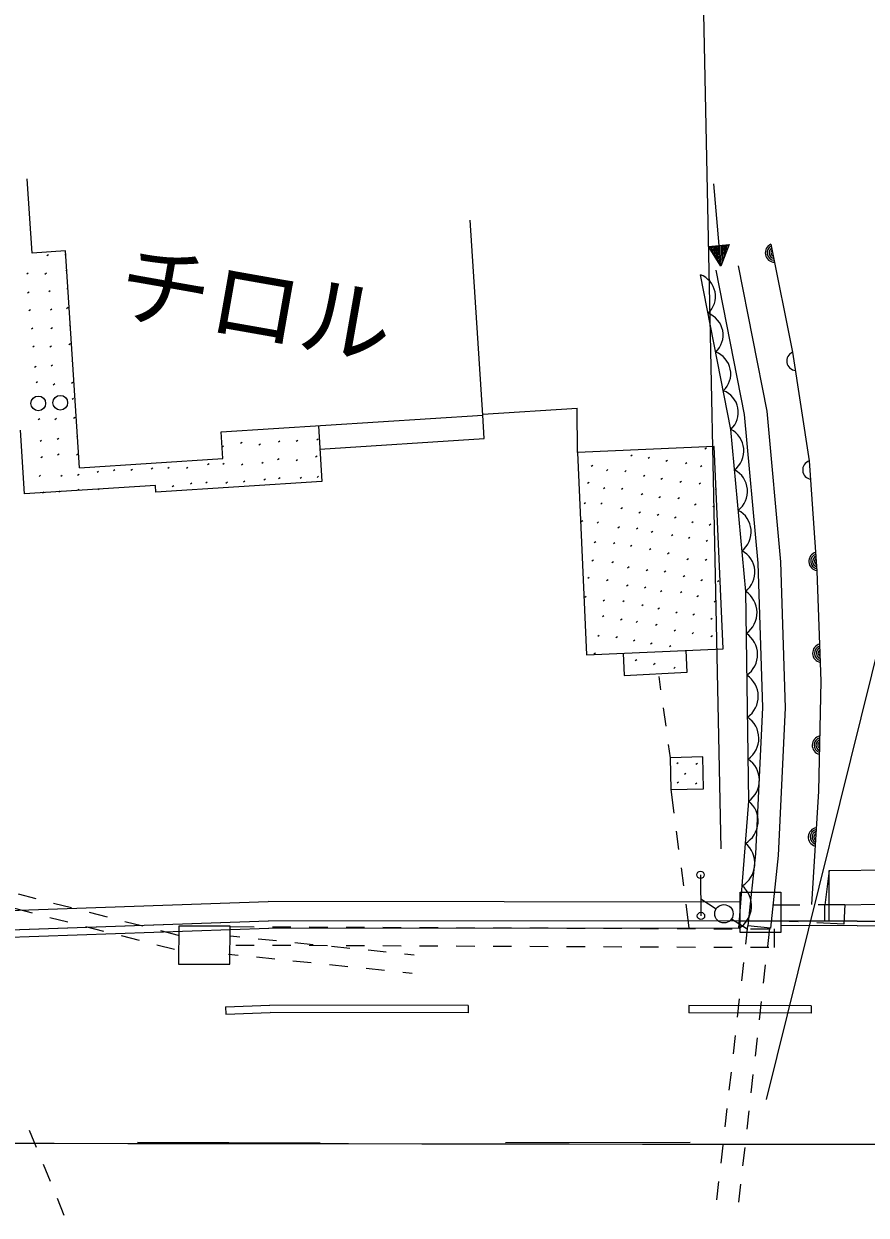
# Model space of a CAD drawing. Units: millimetres, scale not verified. Extents: x 40000 to 680000, y 20000 to 380000.
# Drawn here: x 108908 to 131816, y 283872 to 316291 of the extents above; entities that cross this region are included whole.
import ezdxf
from ezdxf.enums import TextEntityAlignment as Align

# ---------------------------------------------------------------- set-up
doc = ezdxf.new("R2010")
doc.units = ezdxf.units.MM
doc.header["$LTSCALE"] = 1000
doc.linetypes.add('CHAIN', pattern=[18.5, 12, -1.5, 3.5, -1.5])
for name, color, linetype, lineweight in [('M-BGD', 7, 'Continuous', 25), ('M-BMK', 2, 'CHAIN', 13), ('M-STR-HTXT', 7, 'Continuous', 13), ('M-STR-STR1', 1, 'Continuous', 25), ('M-STR-STRC', 7, 'Continuous', 25)]:
    doc.layers.add(name, color=color, linetype=linetype, lineweight=lineweight)
doc.styles.add('ＭＳ ゴシック', font='')
doc.styles.get('ＭＳ ゴシック').set_extended_font_data('MS Gothic')

msp = doc.modelspace()

# ---------------------------------------------------------------- linework, layer by layer
at = {"layer": 'M-BGD'}
for p, q in [((109132, 310054), (109002, 312075)), ((127665, 311941), (127812, 310260)), ((121390, 305643), (121050, 310951)), ((127532, 310235), (128092, 310284)), ((127795, 309806), (127756, 310255)), ((127839, 309735), (127793, 310258)), ((127876, 309738), (127831, 310261)), ((128092, 310284), (127861, 309699)), ((127907, 309816), (127868, 310264)), ((127938, 309894), (127905, 310268)), ((127969, 309972), (127943, 310271)), ((128000, 310050), (127980, 310274)), ((128031, 310128), (128017, 310278)), ((128061, 310206), (128055, 310281)), ((110044, 310112), (109132, 310054)), ((109535, 309985), (109576, 310013)), ((110020, 310005), (110049, 310026)), ((110422, 304213), (110044, 310112)), ((127861, 309699), (127532, 310235)), ((127576, 310164), (127569, 310238)), ((127620, 310092), (127607, 310242)), ((127664, 310021), (127644, 310245)), ((127707, 309949), (127681, 310248)), ((127751, 309878), (127719, 310251)), ((108987, 309486), (109028, 309515)), ((109483, 309482), (109524, 309511)), ((110051, 309583), (110076, 309601)), ((109008, 308968), (109049, 308997)), ((109585, 309004), (109626, 309033)), ((110076, 309071), (110109, 309094)), ((109047, 308486), (109088, 308515)), ((109629, 308508), (109670, 308537)), ((110070, 308548), (110111, 308577)), ((109113, 307988), (109154, 308017)), ((109645, 308002), (109686, 308031)), ((110152, 308077), (110173, 308092)), ((109150, 307499), (109191, 307528)), ((109619, 307504), (109660, 307533)), ((110136, 307565), (110177, 307594)), ((109650, 306981), (109691, 307010)), ((110211, 307093), (110236, 307110)), ((109201, 306946), (109242, 306975)), ((109240, 306532), (109281, 306560)), ((109707, 306471), (109748, 306500)), ((110202, 306512), (110243, 306540)), ((110219, 306073), (110260, 306101)), ((121388, 305670), (123952, 305834)), ((123965, 304625), (123952, 305834)), ((109299, 305525), (109340, 305554)), ((109754, 305528), (109795, 305557)), ((110263, 305556), (110304, 305585)), ((114276, 305187), (121390, 305643)), ((121431, 305003), (121390, 305643)), ((108927, 303502), (108816, 305236)), ((110353, 305062), (110367, 305072)), ((114323, 304463), (114276, 305187)), ((116918, 305356), (117015, 303835)), ((109352, 304937), (109393, 304966)), ((109817, 304987), (109858, 305016)), ((114302, 304781), (114340, 304808)), ((114804, 304881), (114845, 304909)), ((115299, 304834), (115340, 304862)), ((115833, 304917), (115874, 304946)), ((116317, 304931), (116358, 304960)), ((116872, 304969), (116913, 304997)), ((116959, 304716), (121431, 305003)), ((127430, 304729), (127471, 304757)), ((109375, 304490), (109416, 304518)), ((109824, 304562), (109865, 304590)), ((110345, 304559), (110386, 304588)), ((110422, 304213), (114323, 304463)), ((115808, 304433), (115849, 304462)), ((116313, 304408), (116354, 304436)), ((116842, 304509), (116883, 304538)), ((125415, 304538), (125456, 304567)), ((125886, 304474), (125927, 304502)), ((126372, 304387), (126413, 304416)), ((110900, 304093), (110941, 304121)), ((111344, 304133), (111385, 304162)), ((111819, 304147), (111860, 304175)), ((112372, 304185), (112413, 304213)), ((112823, 304200), (112864, 304228)), ((113330, 304202), (113371, 304231)), ((113907, 304301), (113948, 304329)), ((114318, 304306), (114359, 304334)), ((114827, 304288), (114868, 304316)), ((115379, 304332), (115420, 304361)), ((124338, 304255), (124379, 304284)), ((124750, 304131), (124791, 304160)), ((125252, 304104), (125293, 304133)), ((126901, 304325), (126941, 304353)), ((127307, 304241), (127348, 304270)), ((109325, 303977), (109366, 304006)), ((109911, 303978), (109951, 304007)), ((110370, 304006), (110411, 304035)), ((117015, 303835), (112498, 303546)), ((113439, 303776), (113480, 303804)), ((113857, 303801), (113898, 303829)), ((114404, 303795), (114445, 303824)), ((114881, 303826), (114922, 303855)), ((115437, 303882), (115478, 303910)), ((115838, 303914), (115879, 303943)), ((116422, 303930), (116463, 303958)), ((116883, 303949), (116924, 303978)), ((124240, 303795), (124281, 303823)), ((125760, 303979), (125801, 304008)), ((126235, 303900), (126276, 303929)), ((126749, 303822), (126790, 303850)), ((127272, 303770), (127313, 303799)), ((112486, 303730), (108927, 303502)), ((109418, 303526), (109459, 303554)), ((109856, 303558), (109897, 303587)), ((110369, 303597), (110410, 303626)), ((110938, 303621), (110953, 303632)), ((112498, 303546), (112486, 303730)), ((112943, 303699), (112984, 303727)), ((124669, 303646), (124709, 303675)), ((125161, 303629), (125202, 303658)), ((125698, 303480), (125739, 303509)), ((127719, 303608), (127734, 303618)), ((124146, 303240), (124187, 303269)), ((124598, 303223), (124639, 303252)), ((125145, 303100), (125186, 303129)), ((126179, 303399), (126220, 303428)), ((126698, 303370), (126739, 303399)), ((127149, 303201), (127190, 303229)), ((127650, 303154), (127691, 303182)), ((125637, 302986), (125678, 303014)), ((126133, 302919), (126174, 302948)), ((126606, 302851), (126647, 302879)), ((124065, 302747), (124106, 302775)), ((124497, 302707), (124538, 302736)), ((125065, 302579), (125106, 302608)), ((125567, 302547), (125608, 302576)), ((125972, 302455), (126013, 302483)), ((127072, 302719), (127113, 302748)), ((127547, 302652), (127588, 302681)), ((124419, 302178), (124460, 302207)), ((124942, 302153), (124983, 302181)), ((126521, 302364), (126562, 302393)), ((126981, 302291), (127022, 302320)), ((127460, 302214), (127501, 302243)), ((125406, 302077), (125447, 302106)), ((125922, 301987), (125963, 302016)), ((126417, 301873), (126458, 301902)), ((124356, 301678), (124397, 301707)), ((124899, 301633), (124940, 301662)), ((125327, 301491), (125368, 301520)), ((126939, 301710), (126980, 301739)), ((127441, 301696), (127482, 301725)), ((124245, 301207), (124286, 301236)), ((125837, 301413), (125878, 301442)), ((126325, 301380), (126366, 301409)), ((126840, 301254), (126881, 301283)), ((124758, 301142), (124799, 301171)), ((125298, 300998), (125339, 301027)), ((125783, 300946), (125824, 300975)), ((126220, 300846), (126261, 300875)), ((127323, 301144), (127364, 301173)), ((127770, 301116), (127811, 301145)), ((124162, 300691), (124203, 300720)), ((124660, 300590), (124701, 300619)), ((125196, 300567), (125237, 300595)), ((126766, 300815), (126807, 300844)), ((127211, 300711), (127252, 300739)), ((127681, 300566), (127722, 300594)), ((125713, 300464), (125754, 300493)), ((126150, 300374), (126191, 300402)), ((126639, 300259), (126680, 300288)), ((127102, 300210), (127143, 300239)), ((124642, 300162), (124683, 300191)), ((125135, 300074), (125176, 300103)), ((125559, 300003), (125600, 300032)), ((126088, 299924), (126129, 299952)), ((127587, 300093), (127628, 300122)), ((124515, 299625), (124556, 299654)), ((125010, 299588), (125051, 299617)), ((126592, 299774), (126633, 299803)), ((127083, 299696), (127124, 299725)), ((127595, 299619), (127636, 299648)), ((125488, 299503), (125529, 299532)), ((125952, 299418), (125993, 299447)), ((126467, 299343), (126508, 299371)), ((127025, 299241), (127029, 299244)), ((124413, 299146), (124454, 299174)), ((125205, 299161), (125235, 298559)), ((125536, 298965), (125577, 298994)), ((126036, 298860), (126077, 298889)), ((126583, 298751), (126624, 298780)), ((126176, 298535), (126226, 298170)), ((126295, 297675), (126364, 297179)), ((126433, 296684), (126483, 296320)), ((126663, 296160), (126703, 296189)), ((127188, 296142), (127229, 296171)), ((126675, 295637), (126716, 295666)), ((126873, 295872), (126914, 295900)), ((126503, 295453), (126587, 294813)), ((127174, 295612), (127215, 295640)), ((126651, 294318), (126716, 293822)), ((126781, 293326), (126846, 292830)), ((127310, 293135), (127323, 292015)), ((130810, 293251), (130691, 292311)), ((130810, 293251), (135810, 293315)), ((130814, 291870), (130810, 293251)), ((108750, 292612), (109234, 292488)), ((127317, 292481), (127737, 292209)), ((128392, 291562), (128393, 292662)), ((128393, 292662), (129493, 292661)), ((129493, 292661), (129492, 291561)), ((108261, 292150), (115554, 292405)), ((108650, 292224), (109135, 292100)), ((109718, 292364), (110203, 292240)), ((110687, 292116), (111171, 291992)), ((128393, 292392), (115554, 292405)), ((126911, 292335), (126995, 291695)), ((129281, 292315), (130009, 292320)), ((130509, 292323), (131237, 292328)), ((130692, 291869), (130691, 292311)), ((130813, 292313), (135812, 292377)), ((131237, 292328), (131204, 291794)), ((108270, 291630), (115563, 291885)), ((108279, 291631), (115563, 291885)), ((109619, 291976), (110103, 291852)), ((111656, 291868), (112140, 291743)), ((128393, 291872), (115563, 291885)), ((128393, 291872), (115563, 291885)), ((128156, 291937), (128576, 291665)), ((129493, 291871), (128393, 291872)), ((129970, 291851), (129236, 291885)), ((131567, 291869), (129493, 291871)), ((131204, 291794), (130470, 291828)), ((131567, 291869), (134726, 291881)), ((108277, 291430), (115567, 291685)), ((110588, 291728), (111072, 291604)), ((111556, 291480), (112041, 291356)), ((112624, 291619), (113109, 291495)), ((113123, 291738), (113119, 290705)), ((114518, 291732), (113123, 291738)), ((114514, 290700), (114518, 291732)), ((114527, 291474), (114786, 291447)), ((114528, 291724), (115172, 291721)), ((128392, 291672), (115567, 291685)), ((115672, 291719), (116172, 291717)), ((116672, 291715), (117172, 291713)), ((117672, 291710), (118172, 291708)), ((118672, 291706), (119172, 291704)), ((119672, 291702), (120172, 291700)), ((120672, 291697), (121172, 291695)), ((121672, 291693), (122172, 291691)), ((122672, 291689), (123172, 291687)), ((123672, 291684), (124172, 291682)), ((124672, 291680), (125172, 291678)), ((125672, 291676), (126172, 291674)), ((126672, 291672), (127172, 291669)), ((127672, 291667), (128172, 291665)), ((129492, 291561), (128392, 291562)), ((128542, 291246), (128598, 291743)), ((129215, 291684), (128599, 291749)), ((128672, 291663), (129172, 291661)), ((129138, 291179), (129194, 291676)), ((129317, 291660), (129315, 291160)), ((131568, 291749), (129492, 291751)), ((131568, 291749), (133249, 291755)), ((112525, 291232), (113010, 291108)), ((114670, 291223), (115170, 291221)), ((115284, 291396), (115781, 291345)), ((115670, 291219), (116170, 291217)), ((116278, 291293), (116776, 291242)), ((116670, 291215), (117170, 291213)), ((117273, 291191), (117771, 291140)), ((117670, 291210), (118170, 291208)), ((118670, 291206), (119170, 291204)), ((119670, 291202), (120170, 291200)), ((120670, 291197), (121170, 291195)), ((121670, 291193), (122170, 291191)), ((122670, 291189), (123170, 291187)), ((123670, 291185), (124170, 291182)), ((124670, 291180), (125170, 291178)), ((125670, 291176), (126170, 291174)), ((126670, 291172), (127170, 291169)), ((127670, 291167), (128170, 291165)), ((128670, 291163), (129170, 291161)), ((114476, 290977), (114735, 290950)), ((115232, 290899), (115730, 290847)), ((118268, 291088), (118765, 291037)), ((119263, 290986), (119522, 290959)), ((113119, 290705), (114514, 290700)), ((116227, 290796), (116725, 290745)), ((117222, 290694), (117719, 290642)), ((118217, 290591), (118714, 290540)), ((119211, 290489), (119471, 290462)), ((128430, 290252), (128486, 290749)), ((129026, 290185), (129082, 290682)), ((114393, 289543), (115602, 289585)), ((114393, 289543), (114400, 289343)), ((120993, 289580), (115602, 289585)), ((120993, 289580), (120992, 289380)), ((126993, 289574), (126992, 289374)), ((130322, 289570), (126993, 289574)), ((128318, 289259), (128374, 289755)), ((128914, 289191), (128970, 289688)), ((130322, 289570), (130322, 289370)), ((114400, 289343), (115606, 289385)), ((120992, 289380), (115606, 289385)), ((130322, 289370), (126992, 289374)), ((128205, 288265), (128261, 288762)), ((128802, 288198), (128858, 288694)), ((128093, 287271), (128149, 287768)), ((128689, 287204), (128745, 287701)), ((127981, 286278), (128037, 286774)), ((128577, 286210), (128633, 286707)), ((127869, 285284), (127925, 285781)), ((128465, 285217), (128521, 285713)), ((127757, 284290), (127813, 284787)), ((128353, 284223), (128409, 284720))]:
    msp.add_line(p, q, dxfattribs=at)
for points in [[(129224, 310294), (129813, 307353), (130267, 304396), (130475, 301397), (130587, 298406), (130520, 295411), (130325, 292327)], [(128335, 309707), (129112, 305752), (129489, 301652), (129614, 297681), (129422, 293661), (129215, 291684)], [(128351, 291682), (128621, 295140), (128540, 300847), (128138, 305256), (127309, 309463)], [(127726, 309587), (128497, 305663), (128870, 301613), (128994, 297686), (128804, 293708), (128599, 291749)], [(125235, 298559), (126948, 298645), (126919, 299236)]]:
    msp.add_lwpolyline(points, dxfattribs=at)
for points in [[(123965, 304625), (124207, 299117), (127924, 299280), (127683, 304788)], [(126483, 296320), (126503, 295453), (127392, 295473), (127373, 296340)], [(113123, 291738), (113119, 290705), (114514, 290700), (114518, 291732)]]:
    msp.add_lwpolyline(points, close=True, dxfattribs=at)
for centre, radius in [((109301, 305962), 200), ((109899, 305980), 200), ((127310, 293135), 100), ((127323, 292015), 100), ((127947, 292073), 250)]:
    msp.add_circle(centre, radius, dxfattribs=at)
for centre, radius, start, end in [((129328, 310060), 256, 114.0143, 268.6535), ((129328, 310060), 205, 117.2596, 265.4082), ((129328, 310060), 154, 122.794, 259.8737), ((129328, 310060), 102, 134.6173, 248.0505), ((127090, 308873), 629, 312.6656, 69.6241), ((127297, 307822), 629, 312.6656, 69.6241), ((127504, 306770), 629, 312.6656, 69.6241), ((129910, 307116), 256, 112.213, 266.8523), ((127711, 305718), 629, 312.6656, 69.6241), ((127829, 304672), 660, 308.2903, 62.1407), ((127930, 303570), 660, 308.2903, 62.1407), ((130344, 304152), 256, 107.5158, 262.155), ((128030, 302468), 660, 308.2903, 62.1407), ((128131, 301366), 660, 308.2903, 62.1407), ((130513, 301664), 256, 106.6515, 261.2907), ((130513, 301664), 205, 109.8968, 258.0454), ((130513, 301664), 154, 115.4313, 252.511), ((130513, 301664), 102, 127.2545, 240.6877), ((128155, 300271), 693, 305.3639, 56.2634), ((128171, 299129), 693, 305.3639, 56.2634), ((130615, 299165), 256, 104.8176, 259.4569), ((130615, 299165), 205, 108.0629, 256.2116), ((130615, 299165), 154, 113.5974, 250.6771), ((130615, 299165), 102, 125.4206, 238.8539), ((128188, 297988), 693, 305.3639, 56.2634), ((128204, 296846), 693, 305.3639, 56.2634), ((130604, 296662), 256, 101.3976, 256.0368), ((130604, 296662), 205, 104.6429, 252.7915), ((130604, 296662), 154, 110.1773, 247.2571), ((130604, 296662), 102, 122.0006, 235.4338), ((128220, 295705), 693, 305.3639, 56.2634), ((128170, 294595), 707, 300.6775, 50.3973), ((130497, 294163), 256, 99.0698, 253.709), ((130497, 294163), 205, 102.3151, 250.4637), ((130497, 294163), 154, 107.8495, 244.9293), ((130497, 294163), 102, 119.6728, 233.106), ((128081, 293443), 707, 300.6775, 50.3973), ((127991, 292290), 707, 300.6775, 50.3973)]:
    msp.add_arc(centre, radius, start, end, dxfattribs=at)
at = {"layer": 'M-BMK'}
msp.add_lwpolyline([(107735, 285832), (109735, 285829), (111735, 285826), (113735, 285824), (115735, 285821), (117735, 285819), (119735, 285816), (121735, 285813), (123735, 285811), (125735, 285808), (127735, 285806), (129735, 285803), (131735, 285801), (133735, 285798), (135735, 285795), (137735, 285793), (138879, 285791), (140879, 285789), (142879, 285786), (144879, 285784), (146879, 285781), (148879, 285778), (150879, 285776), (151560, 285775)], dxfattribs=at)
at = {"layer": 'M-STR-HTXT'}
for p, q in [((127874, 293842), (126746, 347995)), ((129109, 287023), (135583, 313203))]:
    msp.add_line(p, q, dxfattribs=at)
at = {"layer": 'M-STR-STR1'}
for p, q in [((109057, 286188), (109245, 285724)), ((109434, 285261), (109622, 284798)), ((109811, 284335), (109999, 283872))]:
    msp.add_line(p, q, dxfattribs=at)
at = {"layer": 'M-STR-STRC'}
for p, q in [((111999, 285858), (116963, 285838)), ((122005, 285848), (127029, 285856))]:
    msp.add_line(p, q, dxfattribs=at)

# ---------------------------------------------------------------- texts
at = {"layer": 'M-BGD', "style": 'ＭＳ ゴシック'}
msp.add_text('チロル', height=1833, rotation=350, dxfattribs=at).set_placement((114962, 307211), align=Align.BOTTOM_CENTER)

doc.saveas('drawing.dxf')
